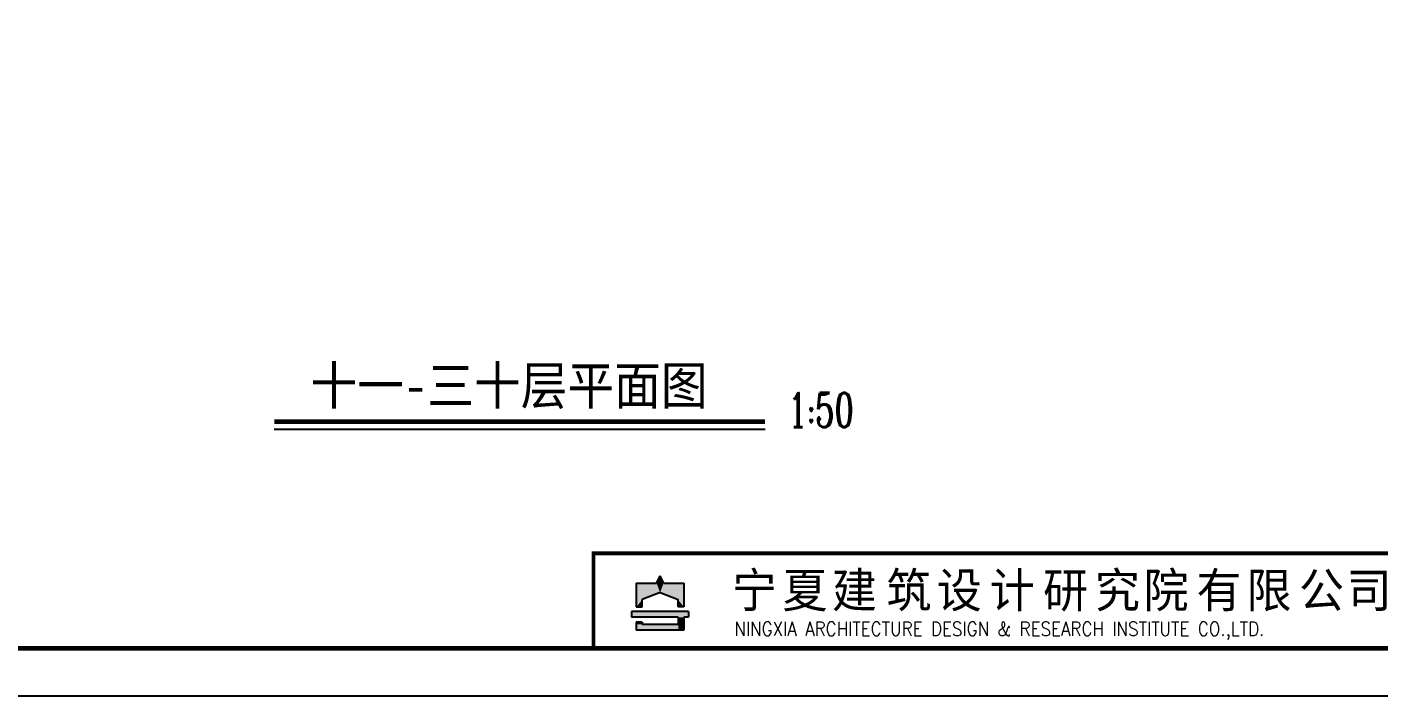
# Model space of a CAD drawing. Extents: x -12757 to 593131, y -184916 to 124232.
# Drawn here: x 558728 to 572936, y -184916 to -177886 of the extents above; entities that cross this region are included whole.
import ezdxf

# ---------------------------------------------------------------- set-up
doc = ezdxf.new("R2010")
doc.units = 0
doc.header["$LTSCALE"] = 1000
doc.header["$MEASUREMENT"] = 0
for name, color, linetype, lineweight in [('PUB_DIM', 3, 'CONTINUOUS', 25), ('PUB_TEXT', 7, 'CONTINUOUS', 25), ('PUB_TITLE', 4, 'CONTINUOUS', 25), ('TK', 7, 'CONTINUOUS', 25), ('空心砖', 8, 'CONTINUOUS', 15)]:
    doc.layers.add(name, color=color, linetype=linetype, lineweight=lineweight)
doc.styles.add('-ROMANT', font='RomanT.shx', dxfattribs={"width": 0.9})
doc.styles.add('_ST64S', font='txt.shx', dxfattribs={"width": 1.2, "bigfont": 'ST64S.shx'})
doc.styles.add('COMPLEX', font='COMPLEX')
doc.styles.add('HT', font='SIMHEI.TTF', dxfattribs={"width": 0.8})

# ---------------------------------------------------------------- blocks, each defined once
blk = doc.blocks.new('tkq1')
at = {"layer": 'TK'}
for p, q in [((-54575, 1375), (-54500, 1525)), ((-54425, 1375), (-54500, 1525)), ((-55000, 1375), (-55000, 875)), ((-55000, 1375), (-54575, 1375)), ((-54500, 1175), (-54880, 1025)), ((-54500, 1175), (-54120, 1025)), ((-54425, 1375), (-54000, 1375)), ((-54000, 1375), (-54000, 875)), ((-55000, 875), (-54880, 875)), ((-54880, 875), (-54880, 1025)), ((-54120, 875), (-54120, 1025)), ((-54000, 875), (-54120, 875)), ((-53900, 775), (-55100, 775)), ((-55100, 775), (-55100, 655)), ((-54120, 655), (-55100, 655)), ((-54120, 655), (-54120, 505)), ((-54000, 655), (-54000, 385)), ((-53900, 655), (-54000, 655)), ((-53900, 775), (-53900, 655)), ((-55000, 555), (-55000, 385)), ((-54880, 555), (-55000, 555)), ((-54000, 385), (-55000, 385)), ((-54880, 555), (-54880, 505)), ((-54120, 505), (-54880, 505))]:
    blk.add_line(p, q, dxfattribs=at)
at = {"layer": 'TK', "const_width": 80}
blk.add_lwpolyline([(-55900, 0), (0, 0), (0, 2000), (-55900, 2000)], close=True, dxfattribs=at)
at = {"layer": 'TK'}
for points in [[(-54500, 1525), (-54425, 1375), (-54575, 1375)], [(-54575, 1375), (-55000, 1375), (-55000, 875)], [(-55000, 1375), (-54575, 1375), (-54575, 1375), (-54500, 1175)], [(-54575, 1375), (-54500, 1175), (-54869, 1030)], [(-54500, 1175), (-54575, 1375), (-54425, 1375)], [(-54120, 1016), (-54500, 1175), (-54425, 1375)], [(-54425, 1375), (-54000, 1375), (-54000, 875)], [(-54880, 1016), (-54880, 875), (-55000, 875)], [(-54000, 875), (-54120, 875), (-54120, 1016)], [(-55100, 655), (-53900, 655), (-53900, 775)], [(-55100, 655), (-53900, 775), (-55100, 775)], [(-54120, 655), (-54000, 385), (-54000, 655)], [(-54000, 385), (-54119, 385), (-54120, 655)], [(-55000, 555), (-54880, 507), (-54880, 555)], [(-54880, 507), (-55000, 507), (-55000, 555)], [(-55000, 507), (-55000, 385), (-54120, 505)], [(-54119, 385), (-54120, 505), (-55000, 385)]]:
    blk.add_solid(points, dxfattribs=at)
for s, height, style, width, p in [('宁', 830, '_ST64S', 1.2, (-52991, 779)), ('夏', 830, '_ST64S', 1.2, (-51929, 779)), ('建', 830, '_ST64S', 1.2, (-50888, 779)), ('筑', 830, '_ST64S', 1.2, (-49745, 779)), ('设', 830, '_ST64S', 1.2, (-48684, 779)), ('计', 830, '_ST64S', 1.2, (-47572, 779)), ('研', 830, '_ST64S', 1.2, (-46451, 779)), ('究', 830, '_ST64S', 1.2, (-45359, 779)), ('院', 830, '_ST64S', 1.2, (-44338, 779)), ('有', 830, '_ST64S', 1.2, (-43224, 779)), ('限', 830, '_ST64S', 1.2, (-42173, 779)), ('公', 830, '_ST64S', 1.2, (-41071, 779)), ('司', 830, '_ST64S', 1.2, (-40070, 779)), ('NINGXIA ARCHITECTURE DESIGN & RESEARCH INSTITUTE CO.,LTD. ', 292.19, '-ROMANT', 0.88, (-52939, 268))]:
    blk.add_text(s, height=height, dxfattribs=dict(at, style=style, width=width)).set_placement(p)
blk = doc.blocks.new('2#tkA1+')
at = {"layer": 'PUB_TITLE'}
blk.add_lwpolyline([(0, 0), (52550, 0), (52550, 29700), (0, 29700)], close=True, dxfattribs=at)
at = {"layer": 'PUB_TITLE', "const_width": 50}
blk.add_lwpolyline([(1250, 500), (52050, 500), (52050, 29200), (1250, 29200)], close=True, dxfattribs=at)
at = {"layer": 'TK', "xscale": 0.5, "yscale": 0.5, "zscale": 0.5}
blk.add_blockref('tkq1', (52050, 500), dxfattribs=at)

msp = doc.modelspace()

# ---------------------------------------------------------------- linework, layer by layer
at = {"layer": 'PUB_DIM'}
msp.add_line((561325, -182113), (566484, -182113), dxfattribs=at)
at = {"layer": 'PUB_DIM', "const_width": 50}
msp.add_lwpolyline([(561325, -182032), (566484, -182032)], dxfattribs=at)

# ---------------------------------------------------------------- block references
at = {"layer": '空心砖'}
msp.add_blockref('2#tkA1+', (540581, -184916), dxfattribs=at)

# ---------------------------------------------------------------- texts
at = {"layer": 'PUB_TEXT'}
for s, height, style, width, p in [('十一-三十层平面图', 400, 'HT', 0.9, (561707, -181853)), ('1:50', 360, 'COMPLEX', 0.66, (566725, -182091))]:
    msp.add_text(s, height=height, dxfattribs=dict(at, style=style, width=width)).set_placement(p)

doc.saveas('drawing.dxf')
